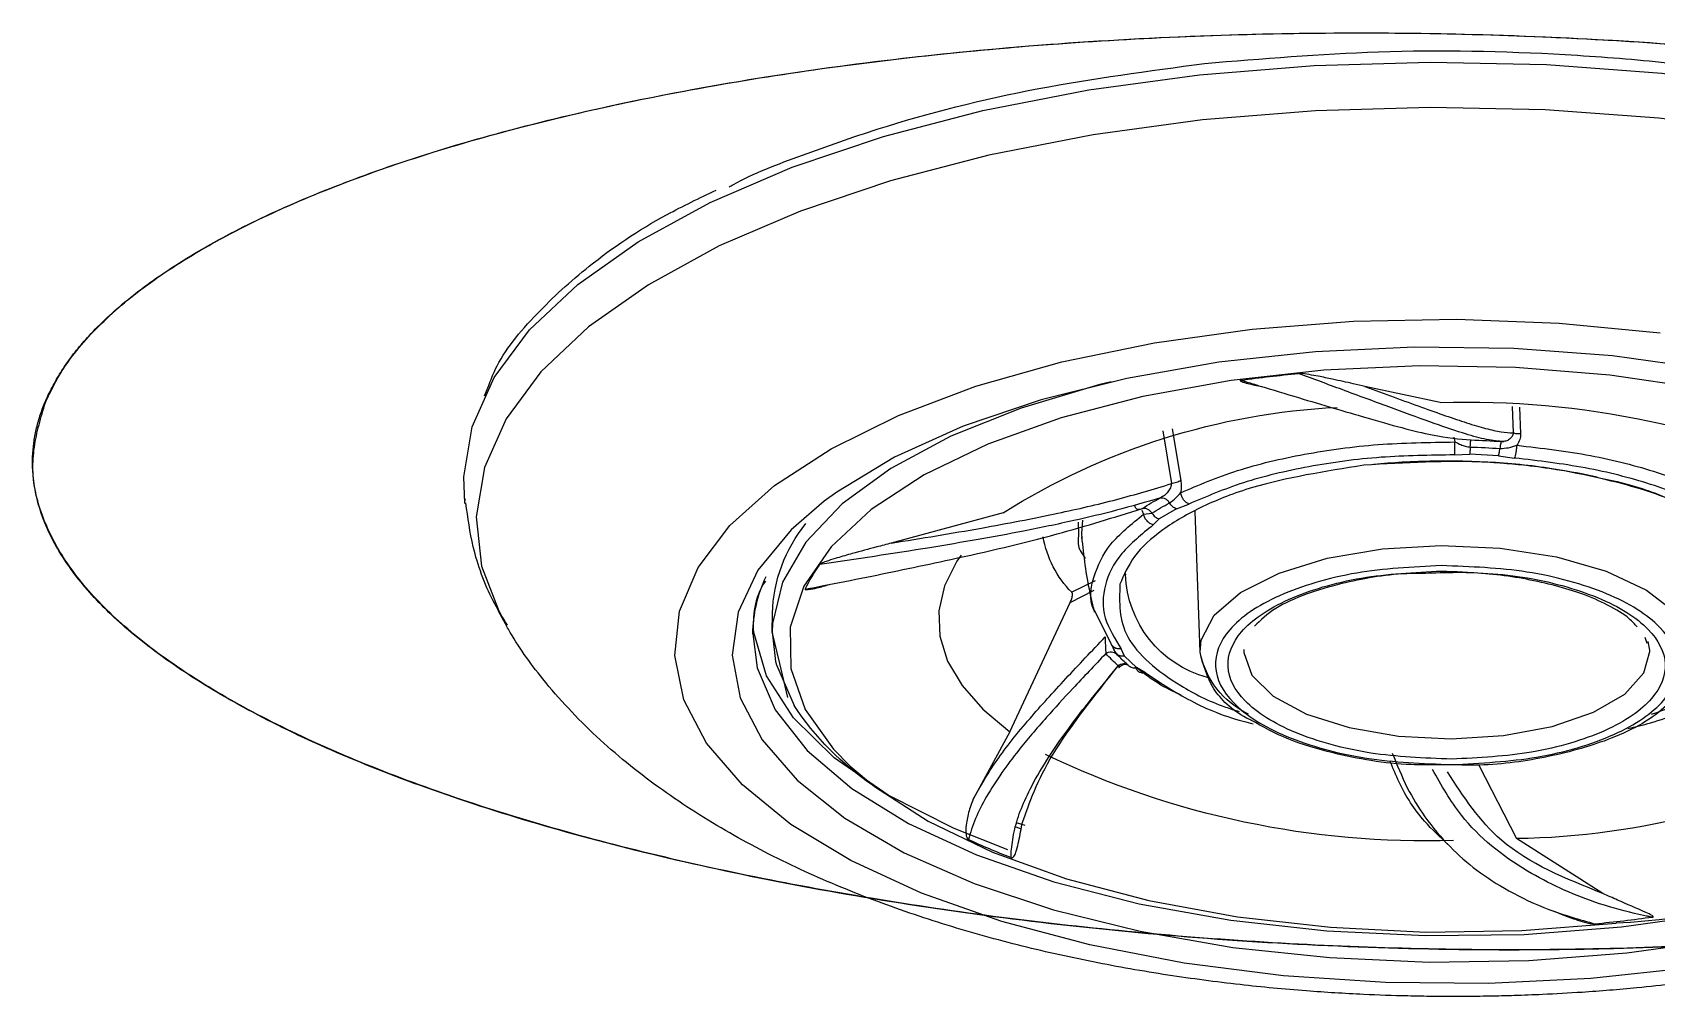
# Model space of a CAD drawing. Extents: x 956 to 1028, y 499 to 635.
# Drawn here: x 979.441 to 981.09, y 579.629 to 580.608 of the extents above; entities that cross this region are included whole.
import ezdxf

# ---------------------------------------------------------------- set-up
doc = ezdxf.new("R2010")
doc.units = 0
doc.header["$MEASUREMENT"] = 0
for name, color, linetype in [('1', 4, 'Continuous'), ('BDIM_CYAN', 4, 'Continuous'), ('DIM', 3, 'Continuous')]:
    doc.layers.add(name, color=color, linetype=linetype)

# ---------------------------------------------------------------- blocks, each defined once
blk = doc.blocks.new('MINI 2IN')
at = {"layer": 'BDIM_CYAN', "color": 3}
for p, q in [((-0.0102, -0.3457), (0.0663, -0.3294)), ((0.9605, -0.3389), (0.9562, -0.3283)), ((-0.0906, -0.3502), (-0.0918, -0.3775)), ((-0.0832, -0.3498), (-0.0843, -0.3764)), ((0.262, -0.3725), (0.2534, -0.4249)), ((0.2715, -0.3743), (0.2628, -0.428)), ((-0.072, -0.3856), (-0.0749, -0.3851)), ((-0.0239, -0.3809), (-0.0251, -0.3857)), ((-0.0695, -0.3996), (-0.0858, -0.402)), ((-0.0695, -0.3996), (-0.0401, -0.3981)), ((-0.0248, -0.3988), (-0.0401, -0.3981)), ((0.9804, -0.4481), (0.9801, -0.4431)), ((0.2337, -0.5991), (0.2386, -0.4558)), ((0.2578, -0.4536), (0.245, -0.4487)), ((0.2578, -0.4536), (0.2753, -0.4638)), ((0.2911, -0.4591), (0.2826, -0.4581)), ((0.2927, -0.455), (0.2911, -0.4591)), ((0.2956, -0.4541), (0.2957, -0.4542)), ((0.4336, -0.4577), (0.5473, -0.4884)), ((0.2813, -0.4699), (0.2753, -0.4638)), ((0.3576, -0.467), (0.3573, -0.4809)), ((0.3404, -0.5266), (0.364, -0.5383)), ((0.3657, -0.5486), (0.3412, -0.5362)), ((0.3246, -0.5891), (0.3411, -0.5568)), ((0.4268, -0.6799), (0.3657, -0.5486)), ((0.6682, -0.5784), (0.6681, -0.5597)), ((0.9392, -0.5704), (0.9463, -0.5575)), ((-0.2203, -0.5904), (-0.2183, -0.5843)), ((0.3227, -0.5931), (0.3211, -0.5965)), ((0.3228, -0.5931), (0.3221, -0.5934)), ((0.6605, -0.6105), (0.6682, -0.5786)), ((0.6682, -0.5784), (0.6648, -0.6085)), ((0.3103, -0.603), (0.2984, -0.6147)), ((0.3103, -0.603), (0.3138, -0.5958)), ((0.2891, -0.62), (0.2984, -0.6147)), ((0.6523, -0.6452), (0.6605, -0.6105)), ((0.4268, -0.6799), (0.4641, -0.7484)), ((-0.0495, -0.7137), (-0.0876, -0.7884)), ((-0.0262, -0.7136), (-0.0078, -0.7134)), ((0.4114, -0.7751), (0.419, -0.7728)), ((-0.1754, -0.8441), (-0.0876, -0.7884)), ((0.421, -0.7765), (0.4154, -0.7783))]:
    blk.add_line(p, q, dxfattribs=at)
at = {"layer": 'BDIM_CYAN', "color": 3, "flags": 128}
for points in [[(0.2342, -0.0129), (0.118, -0.0035), (0, 0), (-0.1183, -0.0026), (-0.2352, -0.0111), (-0.349, -0.0256), (-0.4581, -0.0457), (-0.5611, -0.0713), (-0.6565, -0.1018), (-0.7428, -0.137), (-0.819, -0.1763), (-0.8743, -0.212)], [(0.9804, -0.4477), (0.9816, -0.4211), (0.9731, -0.3703), (0.9508, -0.3203), (0.9148, -0.2719), (0.8658, -0.2257), (0.8044, -0.1824), (0.7314, -0.1426), (0.6479, -0.1067), (0.5551, -0.0755), (0.4543, -0.0492), (0.3468, -0.0282), (0.2342, -0.0129)], [(-0.9763, -0.5737), (-0.986, -0.5543), (-1.0013, -0.5045), (-1.0027, -0.4542), (-0.9902, -0.4042), (-0.9642, -0.355), (-0.9248, -0.3075), (-0.8727, -0.2623), (-0.8086, -0.22), (-0.7334, -0.1812), (-0.6481, -0.1465), (-0.554, -0.1163), (-0.4523, -0.0911), (-0.3445, -0.0713), (-0.2322, -0.057), (-0.1168, -0.0485), (0, -0.046), (0.1165, -0.0494), (0.2311, -0.0587)], [(0.2311, -0.0587), (0.3423, -0.0738), (0.4484, -0.0945), (0.548, -0.1205), (0.6396, -0.1514), (0.722, -0.1867), (0.794, -0.2261), (0.8547, -0.2688), (0.9031, -0.3144), (0.9386, -0.3622), (0.9606, -0.4115), (0.969, -0.4617), (0.9634, -0.5119), (0.9442, -0.5616), (0.9406, -0.568)], [(0.1808, -0.2711), (0.0779, -0.2631), (-0.0267, -0.261), (-0.1311, -0.265), (-0.2335, -0.2749)], [(-0.2645, -0.9195), (-0.1632, -0.9305), (-0.0592, -0.9356), (0.0455, -0.9346), (0.1491, -0.9276), (0.2498, -0.9148), (0.3457, -0.8963), (0.4351, -0.8725), (0.5165, -0.8438), (0.5883, -0.8107), (0.6494, -0.7739), (0.6986, -0.7339), (0.735, -0.6915), (0.7579, -0.6474), (0.7671, -0.6025), (0.7623, -0.5574), (0.7435, -0.5132), (0.7112, -0.4704), (0.666, -0.4299), (0.6085, -0.3925), (0.5399, -0.3587), (0.4613, -0.3291), (0.3742, -0.3044), (0.2801, -0.285), (0.1808, -0.2711)], [(-0.5787, -0.4062), (-0.5335, -0.3843), (-0.4575, -0.3552), (-0.373, -0.3309), (-0.2816, -0.3118), (-0.185, -0.2984), (-0.0851, -0.2909), (0.0161, -0.2895), (0.1166, -0.2941), (0.2146, -0.3047), (0.308, -0.3211), (0.3952, -0.3429), (0.4743, -0.3698), (0.5439, -0.4012), (0.6025, -0.4365), (0.6154, -0.4459)], [(-0.275, -0.3315), (-0.1825, -0.3178), (-0.0865, -0.31), (0.011, -0.3083), (0.1079, -0.3128), (0.2021, -0.3233), (0.2917, -0.3395), (0.3747, -0.3613), (0.4494, -0.388), (0.5141, -0.4192), (0.5676, -0.4541), (0.6085, -0.492), (0.6362, -0.5322), (0.6499, -0.5737), (0.6494, -0.6157), (0.6347, -0.6573), (0.6061, -0.6975), (0.5892, -0.7147)], [(0.324, -0.3246), (0.3355, -0.3274), (0.4155, -0.3513), (0.4867, -0.3798), (0.5477, -0.4125), (0.5972, -0.4486), (0.6342, -0.4874), (0.6579, -0.5281), (0.6679, -0.5699), (0.6682, -0.5784)], [(-0.1996, -0.9045), (-0.2955, -0.891), (-0.386, -0.8718), (-0.4694, -0.8474), (-0.5439, -0.8182), (-0.6081, -0.7848), (-0.6609, -0.7478), (-0.7011, -0.708), (-0.728, -0.6661), (-0.7411, -0.6229), (-0.74, -0.5793), (-0.7249, -0.5362), (-0.696, -0.4943), (-0.6539, -0.4545), (-0.5993, -0.4176), (-0.5787, -0.4062)], [(0.6154, -0.4459), (0.6491, -0.475), (0.6827, -0.516), (0.7028, -0.5586), (0.7088, -0.6021), (0.7007, -0.6455), (0.6786, -0.6881), (0.643, -0.729), (0.5946, -0.7675), (0.5342, -0.8027), (0.4632, -0.834), (0.3827, -0.8608), (0.2946, -0.8825), (0.2003, -0.8988), (0.1018, -0.9092), (0.0011, -0.9137), (-0.1001, -0.9121), (-0.1996, -0.9045)], [(0.3535, -0.4838), (0.3538, -0.4784), (0.3527, -0.4651)], [(0.2337, -0.5991), (0.2325, -0.587), (0.2194, -0.5616), (0.1926, -0.5385), (0.1535, -0.5188), (0.1046, -0.5037), (0.0486, -0.4942), (-0.0111, -0.4907), (-0.0712, -0.4934), (-0.1282, -0.5023), (-0.1786, -0.5168), (-0.2197, -0.536), (-0.249, -0.5589), (-0.2647, -0.584), (-0.2673, -0.6014)], [(0.4765, -0.5006), (0.4806, -0.5066), (0.4932, -0.5316), (0.499, -0.5571), (0.498, -0.5827), (0.4901, -0.6081), (0.4755, -0.633), (0.4543, -0.6571), (0.4268, -0.6799)], [(0.4288, -0.7997), (0.4836, -0.7781), (0.5505, -0.7442), (0.6052, -0.7065), (0.6468, -0.6659), (0.6742, -0.6231), (0.6869, -0.5792), (0.6875, -0.5719)], [(0.6879, -0.5806), (0.6835, -0.6151), (0.6651, -0.6577), (0.6329, -0.6988), (0.5875, -0.7376), (0.5298, -0.7732), (0.4609, -0.805), (0.3823, -0.8323), (0.2956, -0.8545), (0.2025, -0.8713), (0.105, -0.8821), (0.0049, -0.8869), (-0.0955, -0.8856), (-0.1944, -0.8781), (-0.2896, -0.8646), (-0.3793, -0.8453), (-0.4616, -0.8208), (-0.5349, -0.7914), (-0.5976, -0.7578), (-0.6485, -0.7207), (-0.6866, -0.6808), (-0.711, -0.6389), (-0.7212, -0.5959), (-0.7216, -0.5871)], [(-0.223, -0.5985), (-0.223, -0.597), (-0.2215, -0.5882)], [(0.1894, -0.5965), (0.1894, -0.5995), (0.1812, -0.6224), (0.1595, -0.6437), (0.1257, -0.6619), (0.0823, -0.6757), (0.0321, -0.6843), (-0.0214, -0.687), (-0.0746, -0.6837), (-0.1239, -0.6745), (-0.1659, -0.6601), (-0.1977, -0.6416), (-0.2171, -0.62), (-0.223, -0.5985)], [(0.6648, -0.6085), (0.6639, -0.612), (0.6461, -0.6534)], [(0.5892, -0.7147), (0.5643, -0.7356), (0.51, -0.7707), (0.4446, -0.8021), (0.3693, -0.8291), (0.2858, -0.8511), (0.1958, -0.8677), (0.1013, -0.8784), (0.0043, -0.8832), (-0.0932, -0.8818), (-0.189, -0.8743)]]:
    blk.add_lwpolyline(points, dxfattribs=at)
at = {"layer": 'BDIM_CYAN', "color": 3}
for centre, radius, start, end in [((-0.0007, -1.7166), 1.4069, 82.1214, 84.5063), ((-0.0392, -1.2344), 0.8891, 88.1322, 115.6833), ((0.0602, -1.0495), 0.6998, 57.7508, 87.181), ((-0.0142, -1.2357), 0.8525, 91.838, 93.9301), ((-0.0142, -1.216), 0.8256, 91.838, 93.9301), ((0.1437, -0.6862), 0.2764, 57.4654, 61.8992), ((0.1386, -0.6837), 0.2677, 57.4654, 61.8992), ((0.5164, -0.5645), 0.1518, 1.8135, 39.1893), ((0.2916, -0.4655), 0.1027, 314.8561, 350.7483), ((0.477, -0.6117), 0.1753, 25.9015, 35.466), ((0.1975, -0.5164), 0.112, 284.8336, 358.1142), ((0.5471, -0.5823), 0.1408, 0.716, 25.1961), ((0.1467, -0.5816), 0.0888, 295.3042, 348.6126), ((0.198, -0.4893), 0.1642, 311.2498, 312.894), ((0.2102, -0.5022), 0.1465, 312.8315, 317.6849), ((0.2141, -0.4953), 0.1561, 311.1369, 317.6263), ((0.3995, -0.4895), 0.2961, 304.0794, 326.3967), ((-0.0787, -0.0343), 0.7541, 240.5589, 269.3221), ((0.0054, 0.0984), 0.8891, 268.1322, 295.6833), ((-0.1478, -0.0721), 0.8033, 234.0746, 267.0571), ((0.1644, -0.1307), 0.7257, 291.1104, 294.819), ((-0.0329, 0.5253), 1.4069, 262.1214, 264.5065)]:
    blk.add_arc(centre, radius, start, end, dxfattribs=at)
for points, knots in [([(0.2291, -0.0014), (0.1705, 0.0035), (0.0498, 0.0137), (-0.1076, 0.0106), (-0.235, 0.0007), (-0.3634, -0.0154), (-0.5171, -0.046), (-0.6528, -0.0897), (-0.7475, -0.1305), (-0.788, -0.1531), (-0.8083, -0.1644)], [0, 0, 0, 0, 0.1532463, 0.3156719, 0.4003608, 0.4850674, 0.6578359, 0.8306045, 0.9152934, 1, 1, 1, 1]), ([(0.7121, -0.1268), (0.7106, -0.1259), (0.6898, -0.1137), (0.6376, -0.0943), (0.5388, -0.0591), (0.4034, -0.0247), (0.2861, -0.009), (0.2291, -0.0014)], [0, 0, 0, 0, 0.01298, 0.185306, 0.357668, 0.688173, 1, 1, 1, 1]), ([(0.9562, -0.3283), (0.9541, -0.3229), (0.9446, -0.2977), (0.9103, -0.2567), (0.8528, -0.2037), (0.7911, -0.1615), (0.7422, -0.1381), (0.7252, -0.13)], [0, 0, 0, 0, 0.071102, 0.331617, 0.569257, 0.850607, 1, 1, 1, 1]), ([(0.0663, -0.3294), (0.0464, -0.3367), (0.0069, -0.3511), (-0.0317, -0.3648), (-0.0567, -0.3722), (-0.0725, -0.3759), (-0.0804, -0.3762), (-0.0843, -0.3764)], [0, 0, 0, 0, 0.284599, 0.565427, 0.713522, 0.857932, 1, 1, 1, 1]), ([(-0.0726, -0.3852), (-0.067, -0.3846), (-0.0561, -0.3835), (-0.032, -0.3765), (-0.0003, -0.3656), (0.0409, -0.3505), (0.0863, -0.3337), (0.1189, -0.3217), (0.134, -0.3161)], [0, 0, 0, 0, 0.154219, 0.301464, 0.47799, 0.661716, 0.843633, 1, 1, 1, 1]), ([(0.1922, -0.323), (0.1914, -0.3232), (0.1894, -0.3238), (0.1832, -0.3257), (0.1641, -0.3315), (0.1216, -0.3444), (0.0583, -0.3631), (-0.0027, -0.3802), (-0.0294, -0.3826), (-0.0415, -0.3836)], [0, 0, 0, 0, 0.007324, 0.019564, 0.058649, 0.192116, 0.441769, 0.746986, 1, 1, 1, 1]), ([(0.0663, -0.3294), (0.0702, -0.3285), (0.0807, -0.326), (0.0966, -0.3225), (0.1117, -0.3193), (0.1228, -0.3174), (0.1296, -0.316), (0.1336, -0.3161), (0.134, -0.3161)], [0, 0, 0, 0, 0.191782, 0.518998, 0.728969, 0.85611, 0.98384, 1, 1, 1, 1]), ([(0.1922, -0.323), (0.1923, -0.323), (0.1925, -0.323), (0.1928, -0.3231), (0.193, -0.3232), (0.193, -0.3234), (0.1927, -0.3238), (0.1904, -0.3249), (0.183, -0.327), (0.1757, -0.3285), (0.1708, -0.3295)], [0, 0, 0, 0, 0.011819, 0.023754, 0.034559, 0.046367, 0.066558, 0.129614, 0.419573, 1, 1, 1, 1]), ([(-0.0918, -0.3775), (-0.0909, -0.3775), (-0.0892, -0.3775), (-0.087, -0.3773), (-0.0852, -0.3769), (-0.0846, -0.3766), (-0.0843, -0.3764)], [0, 0, 0, 0, 0.245337, 0.5, 0.754663, 1, 1, 1, 1]), ([(-0.0918, -0.3775), (-0.0917, -0.3794), (-0.0915, -0.3836), (-0.0893, -0.3871), (-0.0881, -0.389)], [0, 0, 0, 0, 0.459104, 1, 1, 1, 1]), ([(-0.0843, -0.3764), (-0.0842, -0.3771), (-0.0841, -0.3784), (-0.083, -0.3807), (-0.0807, -0.3832), (-0.0769, -0.385), (-0.074, -0.3852), (-0.0726, -0.3852)], [0, 0, 0, 0, 0.111418, 0.230072, 0.482003, 0.743082, 1, 1, 1, 1]), ([(-0.0881, -0.389), (-0.1135, -0.392), (-0.1642, -0.398), (-0.2321, -0.4158), (-0.2912, -0.4387), (-0.3192, -0.4579), (-0.3333, -0.4675)], [0, 0, 0, 0, 0.25, 0.5, 0.75, 1, 1, 1, 1]), ([(-0.0708, -0.3923), (-0.0738, -0.3921), (-0.0798, -0.3919), (-0.0853, -0.3899), (-0.0881, -0.389)], [0, 0, 0, 0, 0.490746, 1, 1, 1, 1]), ([(-0.0251, -0.3857), (-0.0271, -0.3866), (-0.0305, -0.3882), (-0.0357, -0.3903), (-0.039, -0.3906), (-0.0407, -0.3907)], [0, 0, 0, 0, 0.40286, 0.687897, 1, 1, 1, 1]), ([(0.2535, -0.4372), (0.235, -0.4293), (0.1979, -0.4135), (0.1287, -0.3972), (0.0535, -0.3868), (0.0011, -0.3861), (-0.0251, -0.3857)], [0, 0, 0, 0, 0.25, 0.5, 0.75, 1, 1, 1, 1]), ([(-0.3232, -0.478), (-0.3098, -0.4688), (-0.2826, -0.4502), (-0.2253, -0.4279), (-0.1592, -0.4107), (-0.1101, -0.4049), (-0.0858, -0.402)], [0, 0, 0, 0, 0.2470114, 0.5, 0.7529886, 1, 1, 1, 1]), ([(-0.1734, -0.4228), (-0.1571, -0.4193), (-0.1206, -0.4113), (-0.0387, -0.403), (0.0255, -0.4068), (0.0673, -0.4093)], [0, 0, 0, 0, 0.220848, 0.4935038, 1, 1, 1, 1]), ([(-0.1734, -0.4227), (-0.1716, -0.4222), (-0.1576, -0.4184), (-0.1319, -0.4142), (-0.1007, -0.4098), (-0.0771, -0.4076), (-0.06, -0.4064), (-0.0477, -0.4058), (-0.0341, -0.4053), (-0.0245, -0.4052), (-0.0177, -0.4051)], [0, 0, 0, 0, 0.040062, 0.30443, 0.501937, 0.645566, 0.748575, 0.821934, 0.873992, 1, 1, 1, 1]), ([(-0.0248, -0.3988), (0.0002, -0.3992), (0.051, -0.3998), (0.1241, -0.4099), (0.1914, -0.4258), (0.2272, -0.4411), (0.245, -0.4487)], [0, 0, 0, 0, 0.247011, 0.5, 0.752989, 1, 1, 1, 1]), ([(-0.0177, -0.4051), (-0.0096, -0.4052), (0.0058, -0.4053), (0.0309, -0.4063), (0.0477, -0.4077), (0.0572, -0.4086)], [0, 0, 0, 0, 0.321146, 0.61203, 1, 1, 1, 1]), ([(0.0673, -0.4093), (0.1069, -0.4156), (0.1678, -0.4252), (0.2328, -0.4508), (0.2735, -0.4745), (0.3029, -0.5014), (0.3111, -0.5207), (0.3151, -0.5302)], [0, 0, 0, 0, 0.3148498, 0.4843389, 0.6574249, 0.8305108, 1, 1, 1, 1]), ([(-0.2249, -0.662), (-0.2387, -0.6572), (-0.2702, -0.646), (-0.3075, -0.6235), (-0.3363, -0.5967), (-0.3557, -0.5599), (-0.3486, -0.5132), (-0.3021, -0.4705), (-0.2428, -0.4426), (-0.2032, -0.4286), (-0.1778, -0.4237), (-0.1734, -0.4228)], [0, 0, 0, 0, 0.081146, 0.185521, 0.289897, 0.392103, 0.581966, 0.771829, 0.874035, 0.978411, 1, 1, 1, 1]), ([(-0.3414, -0.5176), (-0.3392, -0.5136), (-0.334, -0.5042), (-0.3191, -0.488), (-0.2957, -0.4697), (-0.2618, -0.4509), (-0.2195, -0.4342), (-0.1873, -0.4262), (-0.1734, -0.4227)], [0, 0, 0, 0, 0.112803, 0.270618, 0.415988, 0.619279, 0.835157, 1, 1, 1, 1]), ([(0.2534, -0.4249), (0.2531, -0.4267), (0.2524, -0.4307), (0.2531, -0.435), (0.2535, -0.4372)], [0, 0, 0, 0, 0.459354, 1, 1, 1, 1]), ([(0.2534, -0.4249), (0.254, -0.4252), (0.2552, -0.426), (0.2577, -0.4269), (0.2603, -0.4276), (0.262, -0.4278), (0.2628, -0.428)], [0, 0, 0, 0, 0.245337, 0.5, 0.754663, 1, 1, 1, 1]), ([(0.5473, -0.4884), (0.5168, -0.4835), (0.4609, -0.4744), (0.3832, -0.4595), (0.3183, -0.4447), (0.2811, -0.4335), (0.2628, -0.428)], [0, 0, 0, 0, 0.317509, 0.5834805, 0.7948327, 1, 1, 1, 1]), ([(0.2628, -0.428), (0.2629, -0.4286), (0.263, -0.43), (0.2641, -0.4329), (0.2663, -0.4364), (0.2698, -0.4401), (0.2725, -0.4416), (0.2739, -0.4424)], [0, 0, 0, 0, 0.111469, 0.230184, 0.482261, 0.743373, 1, 1, 1, 1]), ([(0.2647, -0.4476), (0.2625, -0.446), (0.2586, -0.4432), (0.2551, -0.439), (0.2535, -0.4372)], [0, 0, 0, 0, 0.571403, 1, 1, 1, 1]), ([(0.2739, -0.4424), (0.2887, -0.4467), (0.3172, -0.4551), (0.364, -0.4662), (0.4111, -0.476), (0.4602, -0.485), (0.5307, -0.4969), (0.583, -0.5046), (0.6198, -0.51)], [0, 0, 0, 0, 0.135552, 0.260798, 0.405842, 0.535564, 0.673856, 1, 1, 1, 1]), ([(0.2826, -0.4581), (0.2833, -0.4572), (0.2847, -0.4554), (0.2874, -0.4537), (0.29, -0.4529), (0.2916, -0.4531), (0.2923, -0.4532)], [0, 0, 0, 0, 0.266689, 0.531115, 0.778754, 1, 1, 1, 1]), ([(0.3411, -0.5568), (0.3412, -0.5566), (0.347, -0.5453), (0.3427, -0.5222), (0.3279, -0.489), (0.3034, -0.469), (0.2911, -0.4591)], [0, 0, 0, 0, 0.0073413, 0.3382277, 0.6691139, 1, 1, 1, 1]), ([(0.2923, -0.4532), (0.2932, -0.4536), (0.2949, -0.4543), (0.2971, -0.4543), (0.2984, -0.4537), (0.2991, -0.4529), (0.2996, -0.4518), (0.2997, -0.451), (0.2998, -0.4506)], [0, 0, 0, 0, 0.277554, 0.532524, 0.651828, 0.767234, 0.882133, 1, 1, 1, 1]), ([(0.6347, -0.5351), (0.6339, -0.535), (0.6319, -0.5346), (0.6257, -0.5334), (0.6061, -0.5296), (0.56, -0.5205), (0.481, -0.5039), (0.384, -0.4819), (0.3209, -0.4621), (0.2923, -0.4532)], [0, 0, 0, 0, 0.007325, 0.019566, 0.058651, 0.192116, 0.441769, 0.746986, 1, 1, 1, 1]), ([(0.9372, -0.5716), (0.9422, -0.5634), (0.9574, -0.5386), (0.9726, -0.4968), (0.9774, -0.4625), (0.9794, -0.4475)], [0, 0, 0, 0, 0.216024, 0.657932, 1, 1, 1, 1]), ([(0.2813, -0.4699), (0.293, -0.4794), (0.3166, -0.4986), (0.3324, -0.531), (0.3335, -0.5641), (0.3203, -0.5853), (0.3138, -0.5958)], [0, 0, 0, 0, 0.247011, 0.5, 0.752989, 1, 1, 1, 1]), ([(0.3408, -0.5586), (0.3424, -0.552), (0.3487, -0.5267), (0.3516, -0.501), (0.3537, -0.4821)], [0, 0, 0, 0, 0.260465, 1, 1, 1, 1]), ([(0.3573, -0.4809), (0.3576, -0.4843), (0.3584, -0.4922), (0.3533, -0.4997), (0.3505, -0.5039)], [0, 0, 0, 0, 0.446283, 1, 1, 1, 1]), ([(0.5473, -0.4884), (0.5522, -0.4897), (0.5657, -0.4932), (0.5841, -0.4981), (0.6003, -0.5028), (0.6099, -0.5058), (0.6154, -0.5077), (0.6181, -0.5089), (0.6194, -0.5096), (0.6197, -0.5099), (0.6198, -0.51)], [0, 0, 0, 0, 0.191797, 0.519572, 0.729704, 0.856737, 0.930022, 0.970712, 0.992634, 1, 1, 1, 1]), ([(-0.022, -0.7133), (-0.0515, -0.7117), (-0.0968, -0.7094), (-0.1508, -0.6965), (-0.1876, -0.6832), (-0.2173, -0.6668), (-0.2444, -0.6431), (-0.2571, -0.6108), (-0.241, -0.5786), (-0.2114, -0.5552), (-0.1801, -0.5392), (-0.1419, -0.5264), (-0.0865, -0.5141), (-0.041, -0.5123), (-0.0114, -0.5112)], [0, 0, 0, 0, 0.119728, 0.18418, 0.25, 0.31582, 0.380272, 0.5, 0.619728, 0.68418, 0.75, 0.81582, 0.880272, 1, 1, 1, 1]), ([(-0.0114, -0.5112), (0.018, -0.5127), (0.0633, -0.515), (0.1174, -0.528), (0.1542, -0.5412), (0.1839, -0.5576), (0.211, -0.5813), (0.2237, -0.6136), (0.2076, -0.6458), (0.178, -0.6692), (0.1467, -0.6852), (0.1084, -0.698), (0.0531, -0.7103), (0.0076, -0.7121), (-0.022, -0.7133)], [0, 0, 0, 0, 0.119728, 0.18418, 0.25, 0.31582, 0.380272, 0.5, 0.619728, 0.68418, 0.75, 0.81582, 0.880272, 1, 1, 1, 1]), ([(-0.0117, -0.5167), (-0.0397, -0.5178), (-0.0827, -0.5195), (-0.135, -0.5311), (-0.1712, -0.5432), (-0.2008, -0.5584), (-0.2288, -0.5804), (-0.244, -0.6109), (-0.232, -0.6414), (-0.2063, -0.6638), (-0.1783, -0.6793), (-0.1435, -0.6919), (-0.0924, -0.7041), (-0.0496, -0.7063), (-0.0217, -0.7077)], [0, 0, 0, 0, 0.119728, 0.18418, 0.25, 0.31582, 0.380272, 0.5, 0.619728, 0.68418, 0.75, 0.81582, 0.880272, 1, 1, 1, 1]), ([(-0.2101, -0.5735), (-0.2077, -0.5707), (-0.2011, -0.563), (-0.1818, -0.5515), (-0.1488, -0.5369), (-0.1001, -0.5242), (-0.0459, -0.5174), (-0.0132, -0.5186), (-0.0015, -0.519)], [0, 0, 0, 0, 0.091323, 0.249204, 0.391299, 0.637461, 0.870614, 1, 1, 1, 1]), ([(-0.0217, -0.7077), (0.0063, -0.7066), (0.0493, -0.7049), (0.1016, -0.6933), (0.1378, -0.6812), (0.1674, -0.6661), (0.1954, -0.644), (0.2106, -0.6136), (0.1986, -0.583), (0.1729, -0.5606), (0.1449, -0.5451), (0.11, -0.5325), (0.059, -0.5203), (0.0161, -0.5181), (-0.0117, -0.5167)], [0, 0, 0, 0, 0.119728, 0.18418, 0.25, 0.31582, 0.380272, 0.5, 0.619728, 0.68418, 0.75, 0.81582, 0.880272, 1, 1, 1, 1]), ([(-0.0015, -0.519), (0.007, -0.5191), (0.0392, -0.5191), (0.0838, -0.5272), (0.1275, -0.54), (0.1596, -0.5546), (0.1722, -0.5666), (0.1786, -0.5728)], [0, 0, 0, 0, 0.1035, 0.392673, 0.575575, 0.782789, 1, 1, 1, 1]), ([(0.3095, -0.52), (0.3096, -0.5204), (0.3097, -0.5209), (0.3093, -0.5193), (0.3093, -0.5192)], [0, 0, 0, 0, 0.923749, 1, 1, 1, 1]), ([(0.6752, -0.5269), (0.6752, -0.5269), (0.6872, -0.5444), (0.6875, -0.5625), (0.6879, -0.5807)], [0, 0, 0, 0, 0.000935, 1, 1, 1, 1]), ([(0.3151, -0.5302), (0.3158, -0.5484), (0.3171, -0.5849), (0.2668, -0.627), (0.2218, -0.6507), (0.1986, -0.6579), (0.1939, -0.6593)], [0, 0, 0, 0, 0.373476, 0.746951, 0.948, 1, 1, 1, 1]), ([(0.3657, -0.5486), (0.3651, -0.5472), (0.3637, -0.5444), (0.3632, -0.541), (0.3635, -0.5391), (0.3639, -0.5385), (0.364, -0.5383)], [0, 0, 0, 0, 0.355757, 0.72292, 0.91627, 1, 1, 1, 1]), ([(0.6347, -0.5351), (0.6347, -0.5352), (0.6348, -0.5353), (0.6347, -0.5354), (0.6345, -0.5355), (0.6341, -0.5356), (0.6331, -0.5356), (0.6292, -0.5352), (0.6213, -0.5336), (0.6144, -0.5316), (0.6102, -0.5303)], [0, 0, 0, 0, 0.013705, 0.027544, 0.040073, 0.053766, 0.077179, 0.150296, 0.486525, 1, 1, 1, 1]), ([(-0.9802, -0.5665), (-0.9703, -0.5833), (-0.9505, -0.6169), (-0.9079, -0.6667), (-0.8532, -0.7174), (-0.7847, -0.7666), (-0.7056, -0.8109), (-0.6227, -0.8474), (-0.5383, -0.8769), (-0.4536, -0.9003), (-0.3698, -0.9182), (-0.2888, -0.9313), (-0.2173, -0.9396), (-0.1596, -0.9443), (-0.1179, -0.9466), (-0.088, -0.9477), (-0.0667, -0.9483), (-0.0517, -0.9485), (-0.041, -0.9486), (-0.0334, -0.9487), (-0.0251, -0.9487), (-0.0193, -0.9487), (-0.0151, -0.9487)], [0, 0, 0, 0, 0.068093, 0.135307, 0.209263, 0.298742, 0.387345, 0.47369, 0.555306, 0.633312, 0.70781, 0.777245, 0.84087, 0.886785, 0.919677, 0.943108, 0.959738, 0.971518, 0.979856, 0.985755, 0.989927, 1, 1, 1, 1]), ([(-0.0151, -0.9487), (-0.0112, -0.9486), (0.0015, -0.9486), (0.0291, -0.9481), (0.0722, -0.9466), (0.1291, -0.9431), (0.1956, -0.9368), (0.2681, -0.9272), (0.3438, -0.9139), (0.4203, -0.8967), (0.4966, -0.8752), (0.5719, -0.8492), (0.6457, -0.8179), (0.7173, -0.7807), (0.7856, -0.7366), (0.8488, -0.6853), (0.8998, -0.6304), (0.9277, -0.5913), (0.9382, -0.5722), (0.9392, -0.5704)], [0, 0, 0, 0, 0.009814, 0.031348, 0.068465, 0.116638, 0.173235, 0.235738, 0.302165, 0.371399, 0.442731, 0.516509, 0.592953, 0.672038, 0.753482, 0.837013, 0.922838, 0.992767, 1, 1, 1, 1]), ([(0.3185, -0.6008), (0.3197, -0.5989), (0.3218, -0.5957), (0.3238, -0.5911), (0.3246, -0.5891)], [0, 0, 0, 0, 0.571399, 1, 1, 1, 1]), ([(0.3301, -0.5835), (0.3301, -0.5842), (0.3301, -0.5856), (0.33, -0.5888), (0.3299, -0.5928), (0.3297, -0.5973), (0.3295, -0.5995), (0.3294, -0.6005)], [0, 0, 0, 0, 0.111467, 0.230181, 0.482258, 0.743371, 1, 1, 1, 1]), ([(0.4641, -0.7484), (0.4569, -0.7356), (0.4429, -0.7106), (0.4092, -0.6688), (0.3713, -0.627), (0.3436, -0.5978), (0.3301, -0.5835)], [0, 0, 0, 0, 0.280747, 0.545552, 0.776817, 1, 1, 1, 1]), ([(0.1821, -0.6681), (0.1836, -0.6674), (0.2014, -0.6586), (0.2244, -0.6352), (0.2305, -0.6116), (0.2337, -0.5991)], [0, 0, 0, 0, 0.040731, 0.49375, 1, 1, 1, 1]), ([(0.3294, -0.6005), (0.3408, -0.6125), (0.3621, -0.635), (0.3922, -0.6677), (0.4163, -0.6961), (0.4364, -0.7228), (0.4512, -0.746), (0.4628, -0.7689), (0.4669, -0.7825), (0.469, -0.7894)], [0, 0, 0, 0, 0.154271, 0.288952, 0.454424, 0.575072, 0.714225, 0.852753, 1, 1, 1, 1]), ([(0.2891, -0.62), (0.2756, -0.6291), (0.2482, -0.6475), (0.2088, -0.6647), (0.1832, -0.671), (0.1798, -0.6718)], [0, 0, 0, 0, 0.45918, 0.929471, 1, 1, 1, 1]), ([(0.2529, -0.6426), (0.2533, -0.6424), (0.2731, -0.6345), (0.2863, -0.6242), (0.2992, -0.6142)], [0, 0, 0, 0, 0.02364, 1, 1, 1, 1]), ([(0.3063, -0.6128), (0.3057, -0.6132), (0.3046, -0.6141), (0.3026, -0.6148), (0.3005, -0.615), (0.2991, -0.6148), (0.2984, -0.6147)], [0, 0, 0, 0, 0.257259, 0.51339, 0.762603, 1, 1, 1, 1]), ([(0.3063, -0.6128), (0.307, -0.6122), (0.3085, -0.6111), (0.3114, -0.6108), (0.3143, -0.6114), (0.316, -0.6124), (0.3168, -0.6129)], [0, 0, 0, 0, 0.2666892, 0.5311152, 0.7787539, 1, 1, 1, 1]), ([(0.3071, -0.6121), (0.3077, -0.6119), (0.3089, -0.6115), (0.3118, -0.6118), (0.3144, -0.6131), (0.3155, -0.6144), (0.3161, -0.6149)], [0, 0, 0, 0, 0.280799, 0.543416, 0.783777, 1, 1, 1, 1]), ([(0.4147, -0.7742), (0.4069, -0.7517), (0.3911, -0.7063), (0.3411, -0.6436), (0.3158, -0.6119)], [0, 0, 0, 0, 0.495173, 1, 1, 1, 1]), ([(0.3168, -0.6129), (0.3166, -0.6135), (0.3164, -0.6146), (0.3161, -0.615), (0.3159, -0.6147), (0.3158, -0.6141), (0.3158, -0.6132), (0.3158, -0.6124), (0.3158, -0.6119)], [0, 0, 0, 0, 0.277558, 0.532524, 0.651825, 0.767232, 0.882131, 1, 1, 1, 1]), ([(0.4254, -0.7994), (0.4245, -0.7927), (0.422, -0.7735), (0.4057, -0.7328), (0.3698, -0.6777), (0.3333, -0.6331), (0.3168, -0.6129)], [0, 0, 0, 0, 0.141781, 0.406989, 0.731223, 1, 1, 1, 1]), ([(-0.256, -0.6332), (-0.2512, -0.64), (-0.2362, -0.6609), (-0.1899, -0.687), (-0.1227, -0.7059), (-0.0664, -0.7143), (-0.0341, -0.7137), (-0.0262, -0.7136)], [0, 0, 0, 0, 0.1421354, 0.4365014, 0.6862679, 0.9223757, 1, 1, 1, 1]), ([(-0.2007, -0.6765), (-0.2085, -0.6747), (-0.2384, -0.6679), (-0.2617, -0.6572), (-0.279, -0.6493)], [0, 0, 0, 0, 0.261456, 1, 1, 1, 1]), ([(-0.0078, -0.7134), (0.0013, -0.7135), (0.0381, -0.7138), (0.0909, -0.7044), (0.146, -0.6882), (0.17, -0.6749), (0.1821, -0.6681)], [0, 0, 0, 0, 0.123269, 0.501901, 0.746612, 1, 1, 1, 1]), ([(0.0385, -0.7015), (0.0337, -0.7135), (0.0245, -0.7365), (0.0049, -0.7682), (-0.0185, -0.7963), (-0.0472, -0.8213), (-0.0806, -0.8428), (-0.1206, -0.8616), (-0.1517, -0.8705), (-0.1676, -0.8751)], [0, 0, 0, 0, 0.136039, 0.261937, 0.40799, 0.540278, 0.678402, 0.83502, 1, 1, 1, 1]), ([(-0.2258, -0.8683), (-0.225, -0.8681), (-0.2229, -0.8677), (-0.2168, -0.8665), (-0.1976, -0.8622), (-0.1551, -0.8501), (-0.0921, -0.821), (-0.0352, -0.7759), (-0.0114, -0.7342), (-0.0022, -0.7181)], [0, 0, 0, 0, 0.007807, 0.020855, 0.062518, 0.204787, 0.470906, 0.796253, 1, 1, 1, 1]), ([(-0.1754, -0.8441), (-0.1379, -0.8292), (-0.071, -0.8025), (-0.0338, -0.7456), (-0.0175, -0.7206)], [0, 0, 0, 0, 0.560193, 1, 1, 1, 1]), ([(-0.0184, -0.7945), (-0.0101, -0.7868), (0.0099, -0.7686), (0.0288, -0.7392), (0.0379, -0.7167), (0.0409, -0.7093)], [0, 0, 0, 0, 0.3261122, 0.779373, 1, 1, 1, 1]), ([(0.4641, -0.7484), (0.4652, -0.7512), (0.4681, -0.7588), (0.4706, -0.769), (0.4717, -0.778), (0.4715, -0.7834), (0.471, -0.7865), (0.4702, -0.7882), (0.4696, -0.7891), (0.4691, -0.7894), (0.469, -0.7894)], [0, 0, 0, 0, 0.191801, 0.519634, 0.729787, 0.856818, 0.93009, 0.970764, 0.992671, 1, 1, 1, 1]), ([(0.4257, -0.8078), (0.4256, -0.8078), (0.4255, -0.8079), (0.4251, -0.8079), (0.4247, -0.8079), (0.4243, -0.8078), (0.4236, -0.8074), (0.422, -0.8056), (0.4191, -0.7979), (0.417, -0.7871), (0.4153, -0.7774), (0.4147, -0.7742)], [0, 0, 0, 0, 0.005501, 0.011055, 0.016084, 0.02158, 0.030977, 0.060324, 0.195274, 0.730604, 1, 1, 1, 1]), ([(0.4257, -0.8078), (0.4257, -0.8074), (0.4257, -0.8065), (0.4257, -0.8038), (0.4255, -0.8013), (0.4254, -0.7994)], [0, 0, 0, 0, 0.12489, 0.333597, 1, 1, 1, 1]), ([(-0.2258, -0.8683), (-0.2259, -0.8683), (-0.2261, -0.8682), (-0.2264, -0.8681), (-0.2265, -0.8679), (-0.2266, -0.8677), (-0.2263, -0.8672), (-0.224, -0.8656), (-0.2121, -0.8601), (-0.195, -0.8529), (-0.1804, -0.8464), (-0.1754, -0.8441)], [0, 0, 0, 0, 0.005486, 0.011027, 0.016042, 0.021524, 0.030897, 0.060168, 0.194769, 0.728714, 1, 1, 1, 1]), ([(-0.126, -0.862), (-0.1283, -0.863), (-0.1351, -0.8662), (-0.1454, -0.8697), (-0.1552, -0.8728), (-0.1612, -0.8743), (-0.1647, -0.8749), (-0.1666, -0.8751), (-0.1674, -0.8751), (-0.1676, -0.8751)], [0, 0, 0, 0, 0.183736, 0.540803, 0.756652, 0.881162, 0.950285, 0.98752, 1, 1, 1, 1])]:
    blk.add_open_spline(points, degree=3, knots=knots, dxfattribs=at)
for points in [[(-0.0858, -0.402), (-0.0861, -0.4013), (-0.0866, -0.4), (-0.0873, -0.3967), (-0.0879, -0.3929), (-0.088, -0.3903), (-0.0881, -0.389)], [(-0.0726, -0.3852), (-0.0724, -0.3853), (-0.0721, -0.3855), (-0.0717, -0.387), (-0.0712, -0.3893), (-0.0709, -0.3913), (-0.0708, -0.3923)], [(-0.0695, -0.3996), (-0.0696, -0.3992), (-0.0699, -0.3984), (-0.0702, -0.3966), (-0.0706, -0.3946), (-0.0707, -0.393), (-0.0708, -0.3923)], [(-0.0407, -0.3907), (-0.0408, -0.3897), (-0.0409, -0.3877), (-0.0411, -0.3854), (-0.0413, -0.3839), (-0.0414, -0.3837), (-0.0415, -0.3836)], [(-0.0407, -0.3907), (-0.0407, -0.3915), (-0.0406, -0.3931), (-0.0404, -0.3951), (-0.0403, -0.3969), (-0.0402, -0.3977), (-0.0401, -0.3981)], [(-0.0248, -0.3988), (-0.0249, -0.3982), (-0.0249, -0.3968), (-0.025, -0.3935), (-0.0251, -0.3897), (-0.0251, -0.387), (-0.0251, -0.3857)], [(0.245, -0.4487), (0.2459, -0.4482), (0.2479, -0.4472), (0.2505, -0.4444), (0.2526, -0.441), (0.2532, -0.4385), (0.2535, -0.4372)], [(0.2739, -0.4424), (0.2731, -0.4423), (0.2715, -0.4422), (0.2689, -0.4432), (0.2665, -0.445), (0.2653, -0.4467), (0.2647, -0.4476)], [(0.2578, -0.4536), (0.2585, -0.4533), (0.2598, -0.4528), (0.2616, -0.4514), (0.2633, -0.4497), (0.2642, -0.4483), (0.2647, -0.4476)], [(0.2826, -0.4581), (0.2821, -0.4588), (0.2811, -0.4601), (0.2793, -0.4617), (0.2773, -0.4631), (0.2759, -0.4636), (0.2753, -0.4638)], [(0.2813, -0.4699), (0.2824, -0.4695), (0.2847, -0.4686), (0.2877, -0.466), (0.29, -0.4628), (0.2907, -0.4603), (0.2911, -0.4591)], [(0.3138, -0.5958), (0.315, -0.5958), (0.3175, -0.5959), (0.3208, -0.5946), (0.3234, -0.5923), (0.3242, -0.5902), (0.3246, -0.5891)], [(0.3103, -0.603), (0.3111, -0.6031), (0.3126, -0.6033), (0.3148, -0.6029), (0.3169, -0.6021), (0.318, -0.6012), (0.3185, -0.6008)], [(0.3294, -0.6005), (0.3285, -0.6), (0.3266, -0.599), (0.3236, -0.5987), (0.3207, -0.5992), (0.3192, -0.6003), (0.3185, -0.6008)], [(0.2891, -0.62), (0.2903, -0.6202), (0.2926, -0.6205), (0.2957, -0.6194), (0.2981, -0.6173), (0.2988, -0.6152), (0.2992, -0.6142)]]:
    blk.add_open_spline(points, degree=3, dxfattribs=at)
blk = doc.blocks.new('2026 SX')
at = {"layer": '1', "color": 3}
for points, knots in [([(23.5572, 68.0048), (23.5583, 68.0074), (23.5605, 68.0125), (23.5643, 68.0201), (23.5685, 68.0277), (23.5731, 68.0353), (23.5781, 68.0428), (23.5834, 68.0503), (23.5892, 68.0578), (23.5954, 68.0652), (23.6109, 68.0825), (23.6396, 68.1093), (23.6902, 68.1457), (23.7531, 68.1815), (23.8313, 68.2172), (23.9232, 68.2511), (24.0316, 68.2831), (24.1534, 68.3117), (24.2899, 68.3365), (24.4377, 68.3564), (24.5963, 68.3709), (24.7622, 68.3792), (24.9321, 68.381), (25.1029, 68.3761), (25.2523, 68.366), (25.3783, 68.3533), (25.482, 68.34), (25.5594, 68.3279), (25.6151, 68.3179), (25.6489, 68.3114), (25.6762, 68.3055), (25.6957, 68.301), (25.7115, 68.2972), (25.7361, 68.2908), (25.7664, 68.2822), (25.799, 68.2719), (25.8273, 68.2621), (25.8541, 68.2521), (25.8895, 68.2381), (25.934, 68.2194), (25.9873, 68.195), (26.036, 68.1706), (26.0797, 68.147), (26.1241, 68.1211), (26.1717, 68.091), (26.2323, 68.0485), (26.2955, 67.9974), (26.3563, 67.9382), (26.4045, 67.8799), (26.4393, 67.8245), (26.4616, 67.7722), (26.4694, 67.7348), (26.4707, 67.71), (26.4703, 67.6962), (26.4688, 67.6828), (26.4662, 67.6698), (26.4626, 67.6571), (26.4592, 67.6489), (26.4575, 67.6448)], [0, 0, 0, 0, 0.0053043, 0.0106021, 0.0158951, 0.0211847, 0.0264726, 0.0317602, 0.0370492, 0.042341, 0.0476373, 0.0743799, 0.1011258, 0.1306542, 0.1602576, 0.1925972, 0.2249165, 0.2596819, 0.2943735, 0.3304405, 0.3671808, 0.4044706, 0.4420874, 0.4796062, 0.5172823, 0.5419576, 0.5658755, 0.5900668, 0.5980109, 0.6072702, 0.6154617, 0.6188771, 0.6222533, 0.6276142, 0.6379541, 0.6460082, 0.6535066, 0.660676, 0.6677712, 0.6826224, 0.6981667, 0.7144138, 0.7271864, 0.7396738, 0.7584249, 0.7769258, 0.8075085, 0.8375994, 0.866832, 0.8957986, 0.9231469, 0.9503706, 0.9586406, 0.9669004, 0.9751581, 0.9834218, 0.9916996, 1, 1, 1, 1]), ([(23.5576, 68.0048), (23.5597, 68.0092), (23.5634, 68.0167), (23.5692, 68.028), (23.5755, 68.0385), (23.5857, 68.0533), (23.6009, 68.0714), (23.6295, 68.1001), (23.6735, 68.1348), (23.7395, 68.1744), (23.8176, 68.2114), (23.9073, 68.2455), (24.0075, 68.2764), (24.1173, 68.3037), (24.2356, 68.3272), (24.3613, 68.3466), (24.4929, 68.3619), (24.6293, 68.3727), (24.769, 68.379), (24.9104, 68.3808), (25.0524, 68.3779), (25.1935, 68.3704), (25.3323, 68.3585), (25.4445, 68.3451), (25.5318, 68.3322), (25.5837, 68.3236), (25.6258, 68.3158), (25.6616, 68.3088), (25.6934, 68.3016), (25.7237, 68.294), (25.7491, 68.2871), (25.7887, 68.2753), (25.8277, 68.2621), (25.8658, 68.2475), (25.9034, 68.2322), (25.9494, 68.2125), (26.0022, 68.1877), (26.0697, 68.153), (26.1488, 68.1068), (26.2334, 68.0481), (26.3068, 67.9871), (26.3678, 67.9253), (26.4158, 67.8635), (26.4496, 67.8035), (26.4652, 67.7556), (26.47, 67.7194), (26.47, 67.6932), (26.4661, 67.6726), (26.461, 67.6568), (26.4581, 67.649), (26.4567, 67.6451)], [0, 0, 0, 0, 0.009122, 0.015608, 0.023565, 0.031211, 0.046821, 0.06243, 0.093595, 0.124838, 0.156071, 0.187303, 0.218545, 0.249774, 0.281029, 0.312276, 0.343537, 0.374821, 0.406093, 0.437331, 0.468561, 0.499864, 0.531161, 0.562516, 0.577934, 0.593744, 0.600587, 0.609352, 0.620773, 0.624963, 0.632766, 0.640569, 0.656177, 0.663984, 0.671791, 0.6874, 0.703004, 0.718623, 0.749903, 0.78147, 0.812541, 0.844008, 0.875127, 0.90642, 0.937564, 0.953178, 0.968791, 0.984391, 0.992194, 1, 1, 1, 1]), ([(26.4575, 67.6448), (26.4564, 67.6425), (26.4542, 67.6377), (26.4504, 67.6308), (26.4463, 67.6239), (26.4417, 67.6173), (26.4368, 67.6107), (26.4315, 67.6044), (26.4259, 67.5981), (26.4198, 67.592), (26.4133, 67.5861), (26.3962, 67.5716), (26.3639, 67.5504), (26.3075, 67.5254), (26.2384, 67.5046), (26.1558, 67.488), (26.061, 67.4757), (25.9539, 67.4674), (25.8355, 67.4627), (25.7287, 67.4612), (25.6395, 67.4615), (25.5691, 67.4629), (25.5076, 67.4636), (25.4559, 67.4631), (25.4054, 67.4621), (25.3422, 67.4594), (25.265, 67.4547), (25.1857, 67.4511), (25.0781, 67.4484), (24.9418, 67.4491), (24.7782, 67.4566), (24.6176, 67.4703), (24.463, 67.4897), (24.3167, 67.5142), (24.1808, 67.5432), (24.056, 67.5762), (23.9447, 67.6124), (23.8461, 67.6513), (23.7627, 67.6917), (23.6929, 67.7336), (23.6381, 67.7752), (23.5962, 67.8171), (23.5676, 67.8575), (23.5502, 67.8972), (23.5447, 67.9276), (23.5445, 67.9497), (23.5457, 67.9635), (23.5482, 67.9774), (23.5518, 67.9911), (23.5554, 68.0002), (23.5572, 68.0048)], [0, 0, 0, 0, 0.004932, 0.009862, 0.014792, 0.019723, 0.024658, 0.029598, 0.034544, 0.0395, 0.044466, 0.049444, 0.076726, 0.104346, 0.133817, 0.163779, 0.194933, 0.226652, 0.259255, 0.292688, 0.309384, 0.325746, 0.343946, 0.353328, 0.362171, 0.379303, 0.397064, 0.415083, 0.432945, 0.469162, 0.505564, 0.541775, 0.577634, 0.613028, 0.647959, 0.682038, 0.71609, 0.748701, 0.781353, 0.812151, 0.843029, 0.871567, 0.900228, 0.926431, 0.952643, 0.962124, 0.971592, 0.981054, 0.990521, 1, 1, 1, 1]), ([(26.4567, 67.6451), (26.4548, 67.6414), (26.451, 67.634), (26.4448, 67.6232), (26.4375, 67.6127), (26.4262, 67.5993), (26.4097, 67.5834), (26.3787, 67.5602), (26.3309, 67.535), (26.2607, 67.5109), (26.1783, 67.4923), (26.0853, 67.4788), (25.9822, 67.4696), (25.8931, 67.4652), (25.823, 67.4632), (25.7672, 67.4621), (25.7018, 67.4616), (25.6303, 67.4621), (25.5618, 67.4633), (25.5051, 67.4638), (25.4608, 67.4635), (25.4163, 67.4626), (25.3621, 67.4607), (25.294, 67.4568), (25.2022, 67.4517), (25.0392, 67.4472), (24.85, 67.452), (24.6644, 67.4662), (24.5279, 67.4813), (24.3957, 67.5007), (24.2691, 67.5241), (24.1495, 67.5513), (24.0379, 67.5822), (23.9355, 67.6162), (23.8433, 67.6531), (23.762, 67.6925), (23.6927, 67.7341), (23.6359, 67.7774), (23.5995, 67.8146), (23.5772, 67.8448), (23.5639, 67.8677), (23.5538, 67.8907), (23.5472, 67.9136), (23.5443, 67.9365), (23.5459, 67.9594), (23.5509, 67.9821), (23.5554, 67.9972), (23.5576, 68.0048)], [0, 0, 0, 0, 0.007811, 0.015618, 0.023305, 0.031236, 0.046902, 0.062473, 0.093697, 0.124932, 0.155867, 0.187414, 0.218393, 0.249909, 0.262422, 0.274905, 0.293765, 0.312397, 0.328022, 0.34364, 0.352859, 0.359258, 0.374874, 0.390494, 0.406115, 0.437349, 0.499779, 0.530986, 0.562298, 0.59365, 0.624865, 0.656192, 0.687419, 0.718689, 0.749965, 0.781222, 0.8125, 0.843737, 0.875009, 0.890508, 0.906241, 0.922119, 0.937516, 0.953141, 0.968748, 0.984365, 1, 1, 1, 1])]:
    blk.add_open_spline(points, degree=3, knots=knots, dxfattribs=at)
at = {"layer": 'DIM', "xscale": -1}
blk.add_blockref('MINI 2IN', (24.9641, 68.3504), dxfattribs=at)

msp = doc.modelspace()

# ---------------------------------------------------------------- block references
at = {"layer": '1'}
msp.add_blockref('2026 SX', (955.8964, 512.2273), dxfattribs=at)

doc.saveas('drawing.dxf')
